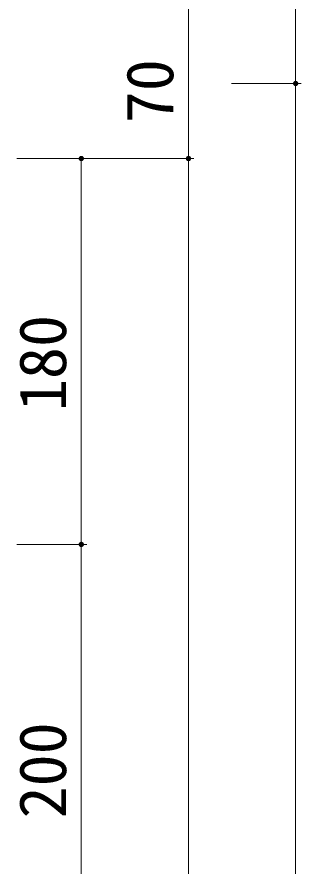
# Model space of a CAD drawing. Units: millimetres on the paper, scale 1:10. Extents: x -5513 to 202, y -3089 to 145.
# Drawn here: x 4 to 17.25, y -38.5 to 1.1 of the extents above; entities that cross this region are included whole.
import ezdxf
from ezdxf.enums import TextEntityAlignment as Align

# ---------------------------------------------------------------- set-up
doc = ezdxf.new("R2010")
doc.units = ezdxf.units.MM
doc.layers.add('0-1_0', color=7, linetype='Continuous', lineweight=13)
doc.styles.add('ＭＳ ゴシック', font='')
doc.styles.get('ＭＳ ゴシック').set_extended_font_data('MS Gothic')

msp = doc.modelspace()

# ---------------------------------------------------------------- linework, layer by layer
at = {"layer": '0-1_0'}
for p, q in [((17, -2), (17, 88)), ((12, -5.5), (12, 1.5)), ((14, -2), (17.25, -2)), ((14, -2), (17.25, -2)), ((17, -92), (17, -2)), ((3.998, -5.5), (7.25, -5.5)), ((4, -5.5), (12.25, -5.5)), ((7, -23.5), (7, -5.5)), ((9, -5.5), (12.25, -5.5)), ((12, -88.5), (12, -5.5)), ((3.998, -23.5), (7.25, -23.5)), ((4, -23.5), (7.25, -23.5)), ((7, -43.5), (7, -23.5))]:
    msp.add_line(p, q, dxfattribs=at)
for points in [[(17.124, -1.983), (16.879, -1.967), (16.875, -1.989)], [(17.124, -1.983), (16.879, -1.967), (16.875, -1.989)], [(17.12, -1.965), (16.887, -1.947), (16.879, -1.967)], [(17.12, -1.965), (16.887, -1.947), (16.879, -1.967)], [(17.12, -1.965), (16.879, -1.967), (17.124, -1.983)], [(17.12, -1.965), (16.879, -1.967), (17.124, -1.983)], [(17.113, -1.946), (16.897, -1.929), (16.887, -1.947)], [(17.113, -1.946), (16.897, -1.929), (16.887, -1.947)], [(17.113, -1.946), (16.887, -1.947), (17.12, -1.965)], [(17.113, -1.946), (16.887, -1.947), (17.12, -1.965)], [(17.102, -1.928), (16.909, -1.914), (16.897, -1.929)], [(17.102, -1.928), (16.909, -1.914), (16.897, -1.929)], [(17.102, -1.928), (16.897, -1.929), (17.113, -1.946)], [(17.102, -1.928), (16.897, -1.929), (17.113, -1.946)], [(17.089, -1.912), (16.923, -1.901), (16.909, -1.914)], [(17.089, -1.912), (16.923, -1.901), (16.909, -1.914)], [(17.089, -1.912), (16.909, -1.914), (17.102, -1.928)], [(17.089, -1.912), (16.909, -1.914), (17.102, -1.928)], [(17.072, -1.898), (16.938, -1.892), (16.923, -1.901)], [(17.072, -1.898), (16.938, -1.892), (16.923, -1.901)], [(17.072, -1.898), (16.923, -1.901), (17.089, -1.912)], [(17.072, -1.898), (16.923, -1.901), (17.089, -1.912)], [(17.053, -1.887), (16.953, -1.884), (16.938, -1.892)], [(17.053, -1.887), (16.953, -1.884), (16.938, -1.892)], [(17.053, -1.887), (16.938, -1.892), (17.072, -1.898)], [(17.053, -1.887), (16.938, -1.892), (17.072, -1.898)], [(17.032, -1.879), (16.971, -1.878), (16.953, -1.884)], [(17.032, -1.879), (16.971, -1.878), (16.953, -1.884)], [(17.032, -1.879), (16.953, -1.884), (17.053, -1.887)], [(17.032, -1.879), (16.953, -1.884), (17.053, -1.887)], [(17.011, -1.875), (16.971, -1.878), (17.032, -1.879)], [(17.011, -1.875), (16.99, -1.875), (16.971, -1.878)], [(17.011, -1.875), (16.971, -1.878), (17.032, -1.879)], [(17.011, -1.875), (16.99, -1.875), (16.971, -1.878)], [(17.124, -1.983), (16.875, -1.989), (17.125, -2)], [(17.124, -1.983), (16.875, -1.989), (17.125, -2)], [(17.125, -2), (16.875, -1.989), (16.875, -2.011)], [(17.125, -2), (16.875, -1.989), (16.875, -2.011)], [(17.125, -2), (16.875, -2.011), (17.124, -2.017)], [(17.125, -2), (16.875, -2.011), (17.124, -2.017)], [(17.124, -2.017), (16.875, -2.011), (16.879, -2.033)], [(17.124, -2.017), (16.875, -2.011), (16.879, -2.033)], [(17.124, -2.017), (16.879, -2.033), (17.12, -2.035)], [(17.124, -2.017), (16.879, -2.033), (17.12, -2.035)], [(17.12, -2.035), (16.879, -2.033), (16.887, -2.053)], [(17.12, -2.035), (16.879, -2.033), (16.887, -2.053)], [(17.12, -2.035), (16.887, -2.053), (17.113, -2.054)], [(17.12, -2.035), (16.887, -2.053), (17.113, -2.054)], [(17.113, -2.054), (16.887, -2.053), (16.897, -2.071)], [(17.113, -2.054), (16.887, -2.053), (16.897, -2.071)], [(17.113, -2.054), (16.897, -2.071), (17.102, -2.072)], [(17.113, -2.054), (16.897, -2.071), (17.102, -2.072)], [(17.102, -2.072), (16.897, -2.071), (16.909, -2.086)], [(17.102, -2.072), (16.897, -2.071), (16.909, -2.086)], [(17.102, -2.072), (16.909, -2.086), (17.089, -2.088)], [(17.102, -2.072), (16.909, -2.086), (17.089, -2.088)], [(17.089, -2.088), (16.909, -2.086), (16.923, -2.099)], [(17.089, -2.088), (16.909, -2.086), (16.923, -2.099)], [(17.089, -2.088), (16.923, -2.099), (17.072, -2.102)], [(17.089, -2.088), (16.923, -2.099), (17.072, -2.102)], [(17.072, -2.102), (16.923, -2.099), (16.938, -2.108)], [(17.072, -2.102), (16.923, -2.099), (16.938, -2.108)], [(17.072, -2.102), (16.938, -2.108), (17.053, -2.113)], [(17.072, -2.102), (16.938, -2.108), (17.053, -2.113)], [(17.053, -2.113), (16.938, -2.108), (16.953, -2.116)], [(17.053, -2.113), (16.938, -2.108), (16.953, -2.116)], [(17.053, -2.113), (16.953, -2.116), (17.032, -2.121)], [(17.053, -2.113), (16.953, -2.116), (17.032, -2.121)], [(17.032, -2.121), (16.953, -2.116), (16.971, -2.122)], [(17.032, -2.121), (16.953, -2.116), (16.971, -2.122)], [(17.032, -2.121), (16.971, -2.122), (17.011, -2.125)], [(17.032, -2.121), (16.971, -2.122), (17.011, -2.125)], [(17.011, -2.125), (16.971, -2.122), (16.99, -2.125)], [(17.011, -2.125), (16.971, -2.122), (16.99, -2.125)], [(7.124, -5.483), (6.879, -5.467), (6.875, -5.489)], [(7.124, -5.483), (6.875, -5.489), (7.125, -5.5)], [(7.125, -5.5), (6.875, -5.489), (6.875, -5.511)], [(7.125, -5.5), (6.875, -5.511), (7.124, -5.517)], [(7.124, -5.517), (6.875, -5.511), (6.879, -5.533)], [(7.12, -5.465), (6.887, -5.447), (6.879, -5.467)], [(7.12, -5.465), (6.879, -5.467), (7.124, -5.483)], [(7.124, -5.517), (6.879, -5.533), (7.12, -5.535)], [(7.12, -5.535), (6.879, -5.533), (6.887, -5.553)], [(7.113, -5.446), (6.897, -5.429), (6.887, -5.447)], [(7.113, -5.446), (6.887, -5.447), (7.12, -5.465)], [(7.12, -5.535), (6.887, -5.553), (7.113, -5.554)], [(7.102, -5.428), (6.909, -5.414), (6.897, -5.429)], [(7.102, -5.428), (6.897, -5.429), (7.113, -5.446)], [(7.089, -5.412), (6.923, -5.401), (6.909, -5.414)], [(7.089, -5.412), (6.909, -5.414), (7.102, -5.428)], [(7.072, -5.398), (6.938, -5.392), (6.923, -5.401)], [(7.072, -5.398), (6.923, -5.401), (7.089, -5.412)], [(7.053, -5.387), (6.953, -5.384), (6.938, -5.392)], [(7.053, -5.387), (6.938, -5.392), (7.072, -5.398)], [(7.032, -5.379), (6.971, -5.378), (6.953, -5.384)], [(7.032, -5.379), (6.953, -5.384), (7.053, -5.387)], [(7.011, -5.375), (6.971, -5.378), (7.032, -5.379)], [(7.011, -5.375), (6.99, -5.375), (6.971, -5.378)], [(12.124, -5.483), (11.879, -5.467), (11.875, -5.489)], [(12.124, -5.483), (11.879, -5.467), (11.875, -5.489)], [(12.124, -5.483), (11.875, -5.489), (12.125, -5.5)], [(12.124, -5.483), (11.875, -5.489), (12.125, -5.5)], [(12.125, -5.5), (11.875, -5.489), (11.875, -5.511)], [(12.125, -5.5), (11.875, -5.489), (11.875, -5.511)], [(12.125, -5.5), (11.875, -5.511), (12.124, -5.517)], [(12.125, -5.5), (11.875, -5.511), (12.124, -5.517)], [(12.124, -5.517), (11.875, -5.511), (11.879, -5.533)], [(12.124, -5.517), (11.875, -5.511), (11.879, -5.533)], [(12.12, -5.465), (11.887, -5.447), (11.879, -5.467)], [(12.12, -5.465), (11.887, -5.447), (11.879, -5.467)], [(12.12, -5.465), (11.879, -5.467), (12.124, -5.483)], [(12.12, -5.465), (11.879, -5.467), (12.124, -5.483)], [(12.124, -5.517), (11.879, -5.533), (12.12, -5.535)], [(12.124, -5.517), (11.879, -5.533), (12.12, -5.535)], [(12.12, -5.535), (11.879, -5.533), (11.887, -5.553)], [(12.12, -5.535), (11.879, -5.533), (11.887, -5.553)], [(12.113, -5.446), (11.897, -5.429), (11.887, -5.447)], [(12.113, -5.446), (11.897, -5.429), (11.887, -5.447)], [(12.113, -5.446), (11.887, -5.447), (12.12, -5.465)], [(12.113, -5.446), (11.887, -5.447), (12.12, -5.465)], [(12.12, -5.535), (11.887, -5.553), (12.113, -5.554)], [(12.12, -5.535), (11.887, -5.553), (12.113, -5.554)], [(12.102, -5.428), (11.909, -5.414), (11.897, -5.429)], [(12.102, -5.428), (11.909, -5.414), (11.897, -5.429)], [(12.102, -5.428), (11.897, -5.429), (12.113, -5.446)], [(12.102, -5.428), (11.897, -5.429), (12.113, -5.446)], [(12.089, -5.412), (11.923, -5.401), (11.909, -5.414)], [(12.089, -5.412), (11.923, -5.401), (11.909, -5.414)], [(12.089, -5.412), (11.909, -5.414), (12.102, -5.428)], [(12.089, -5.412), (11.909, -5.414), (12.102, -5.428)], [(12.072, -5.398), (11.938, -5.392), (11.923, -5.401)], [(12.072, -5.398), (11.938, -5.392), (11.923, -5.401)], [(12.072, -5.398), (11.923, -5.401), (12.089, -5.412)], [(12.072, -5.398), (11.923, -5.401), (12.089, -5.412)], [(12.053, -5.387), (11.953, -5.384), (11.938, -5.392)], [(12.053, -5.387), (11.953, -5.384), (11.938, -5.392)], [(12.053, -5.387), (11.938, -5.392), (12.072, -5.398)], [(12.053, -5.387), (11.938, -5.392), (12.072, -5.398)], [(12.032, -5.379), (11.971, -5.378), (11.953, -5.384)], [(12.032, -5.379), (11.971, -5.378), (11.953, -5.384)], [(12.032, -5.379), (11.953, -5.384), (12.053, -5.387)], [(12.032, -5.379), (11.953, -5.384), (12.053, -5.387)], [(12.011, -5.375), (11.971, -5.378), (12.032, -5.379)], [(12.011, -5.375), (11.99, -5.375), (11.971, -5.378)], [(12.011, -5.375), (11.971, -5.378), (12.032, -5.379)], [(12.011, -5.375), (11.99, -5.375), (11.971, -5.378)], [(7.113, -5.554), (6.887, -5.553), (6.897, -5.571)], [(7.113, -5.554), (6.897, -5.571), (7.102, -5.572)], [(7.102, -5.572), (6.897, -5.571), (6.909, -5.586)], [(7.102, -5.572), (6.909, -5.586), (7.089, -5.588)], [(7.089, -5.588), (6.909, -5.586), (6.923, -5.599)], [(7.089, -5.588), (6.923, -5.599), (7.072, -5.602)], [(7.072, -5.602), (6.923, -5.599), (6.938, -5.608)], [(7.072, -5.602), (6.938, -5.608), (7.053, -5.613)], [(7.053, -5.613), (6.938, -5.608), (6.953, -5.616)], [(7.053, -5.613), (6.953, -5.616), (7.032, -5.621)], [(7.032, -5.621), (6.953, -5.616), (6.971, -5.622)], [(7.032, -5.621), (6.971, -5.622), (7.011, -5.625)], [(7.011, -5.625), (6.971, -5.622), (6.99, -5.625)], [(12.113, -5.554), (11.887, -5.553), (11.897, -5.571)], [(12.113, -5.554), (11.887, -5.553), (11.897, -5.571)], [(12.113, -5.554), (11.897, -5.571), (12.102, -5.572)], [(12.113, -5.554), (11.897, -5.571), (12.102, -5.572)], [(12.102, -5.572), (11.897, -5.571), (11.909, -5.586)], [(12.102, -5.572), (11.897, -5.571), (11.909, -5.586)], [(12.102, -5.572), (11.909, -5.586), (12.089, -5.588)], [(12.102, -5.572), (11.909, -5.586), (12.089, -5.588)], [(12.089, -5.588), (11.909, -5.586), (11.923, -5.599)], [(12.089, -5.588), (11.909, -5.586), (11.923, -5.599)], [(12.089, -5.588), (11.923, -5.599), (12.072, -5.602)], [(12.089, -5.588), (11.923, -5.599), (12.072, -5.602)], [(12.072, -5.602), (11.923, -5.599), (11.938, -5.608)], [(12.072, -5.602), (11.923, -5.599), (11.938, -5.608)], [(12.072, -5.602), (11.938, -5.608), (12.053, -5.613)], [(12.072, -5.602), (11.938, -5.608), (12.053, -5.613)], [(12.053, -5.613), (11.938, -5.608), (11.953, -5.616)], [(12.053, -5.613), (11.938, -5.608), (11.953, -5.616)], [(12.053, -5.613), (11.953, -5.616), (12.032, -5.621)], [(12.053, -5.613), (11.953, -5.616), (12.032, -5.621)], [(12.032, -5.621), (11.953, -5.616), (11.971, -5.622)], [(12.032, -5.621), (11.953, -5.616), (11.971, -5.622)], [(12.032, -5.621), (11.971, -5.622), (12.011, -5.625)], [(12.032, -5.621), (11.971, -5.622), (12.011, -5.625)], [(12.011, -5.625), (11.971, -5.622), (11.99, -5.625)], [(12.011, -5.625), (11.971, -5.622), (11.99, -5.625)], [(7.124, -23.483), (6.879, -23.467), (6.875, -23.489)], [(7.124, -23.483), (6.879, -23.467), (6.875, -23.489)], [(7.124, -23.483), (6.875, -23.489), (7.125, -23.5)], [(7.124, -23.483), (6.875, -23.489), (7.125, -23.5)], [(7.125, -23.5), (6.875, -23.489), (6.875, -23.511)], [(7.125, -23.5), (6.875, -23.489), (6.875, -23.511)], [(7.125, -23.5), (6.875, -23.511), (7.124, -23.517)], [(7.125, -23.5), (6.875, -23.511), (7.124, -23.517)], [(7.124, -23.517), (6.875, -23.511), (6.879, -23.533)], [(7.124, -23.517), (6.875, -23.511), (6.879, -23.533)], [(7.12, -23.465), (6.887, -23.447), (6.879, -23.467)], [(7.12, -23.465), (6.887, -23.447), (6.879, -23.467)], [(7.12, -23.465), (6.879, -23.467), (7.124, -23.483)], [(7.12, -23.465), (6.879, -23.467), (7.124, -23.483)], [(7.124, -23.517), (6.879, -23.533), (7.12, -23.535)], [(7.124, -23.517), (6.879, -23.533), (7.12, -23.535)], [(7.12, -23.535), (6.879, -23.533), (6.887, -23.553)], [(7.12, -23.535), (6.879, -23.533), (6.887, -23.553)], [(7.113, -23.446), (6.897, -23.429), (6.887, -23.447)], [(7.113, -23.446), (6.897, -23.429), (6.887, -23.447)], [(7.113, -23.446), (6.887, -23.447), (7.12, -23.465)], [(7.113, -23.446), (6.887, -23.447), (7.12, -23.465)], [(7.12, -23.535), (6.887, -23.553), (7.113, -23.554)], [(7.12, -23.535), (6.887, -23.553), (7.113, -23.554)], [(7.113, -23.554), (6.887, -23.553), (6.897, -23.571)], [(7.113, -23.554), (6.887, -23.553), (6.897, -23.571)], [(7.102, -23.428), (6.909, -23.414), (6.897, -23.429)], [(7.102, -23.428), (6.909, -23.414), (6.897, -23.429)], [(7.102, -23.428), (6.897, -23.429), (7.113, -23.446)], [(7.102, -23.428), (6.897, -23.429), (7.113, -23.446)], [(7.113, -23.554), (6.897, -23.571), (7.102, -23.572)], [(7.113, -23.554), (6.897, -23.571), (7.102, -23.572)], [(7.102, -23.572), (6.897, -23.571), (6.909, -23.586)], [(7.102, -23.572), (6.897, -23.571), (6.909, -23.586)], [(7.089, -23.412), (6.923, -23.401), (6.909, -23.414)], [(7.089, -23.412), (6.923, -23.401), (6.909, -23.414)], [(7.089, -23.412), (6.909, -23.414), (7.102, -23.428)], [(7.089, -23.412), (6.909, -23.414), (7.102, -23.428)], [(7.102, -23.572), (6.909, -23.586), (7.089, -23.588)], [(7.102, -23.572), (6.909, -23.586), (7.089, -23.588)], [(7.089, -23.588), (6.909, -23.586), (6.923, -23.599)], [(7.089, -23.588), (6.909, -23.586), (6.923, -23.599)], [(7.072, -23.398), (6.938, -23.392), (6.923, -23.401)], [(7.072, -23.398), (6.938, -23.392), (6.923, -23.401)], [(7.072, -23.398), (6.923, -23.401), (7.089, -23.412)], [(7.072, -23.398), (6.923, -23.401), (7.089, -23.412)], [(7.089, -23.588), (6.923, -23.599), (7.072, -23.602)], [(7.089, -23.588), (6.923, -23.599), (7.072, -23.602)], [(7.072, -23.602), (6.923, -23.599), (6.938, -23.608)], [(7.072, -23.602), (6.923, -23.599), (6.938, -23.608)], [(7.053, -23.387), (6.953, -23.384), (6.938, -23.392)], [(7.053, -23.387), (6.953, -23.384), (6.938, -23.392)], [(7.053, -23.387), (6.938, -23.392), (7.072, -23.398)], [(7.053, -23.387), (6.938, -23.392), (7.072, -23.398)], [(7.072, -23.602), (6.938, -23.608), (7.053, -23.613)], [(7.072, -23.602), (6.938, -23.608), (7.053, -23.613)], [(7.053, -23.613), (6.938, -23.608), (6.953, -23.616)], [(7.053, -23.613), (6.938, -23.608), (6.953, -23.616)], [(7.032, -23.379), (6.971, -23.378), (6.953, -23.384)], [(7.032, -23.379), (6.971, -23.378), (6.953, -23.384)], [(7.032, -23.379), (6.953, -23.384), (7.053, -23.387)], [(7.032, -23.379), (6.953, -23.384), (7.053, -23.387)], [(7.053, -23.613), (6.953, -23.616), (7.032, -23.621)], [(7.053, -23.613), (6.953, -23.616), (7.032, -23.621)], [(7.032, -23.621), (6.953, -23.616), (6.971, -23.622)], [(7.032, -23.621), (6.953, -23.616), (6.971, -23.622)], [(7.011, -23.375), (6.971, -23.378), (7.032, -23.379)], [(7.011, -23.375), (6.99, -23.375), (6.971, -23.378)], [(7.011, -23.375), (6.971, -23.378), (7.032, -23.379)], [(7.011, -23.375), (6.99, -23.375), (6.971, -23.378)], [(7.032, -23.621), (6.971, -23.622), (7.011, -23.625)], [(7.032, -23.621), (6.971, -23.622), (7.011, -23.625)], [(7.011, -23.625), (6.971, -23.622), (6.99, -23.625)], [(7.011, -23.625), (6.971, -23.622), (6.99, -23.625)]]:
    msp.add_solid(points, dxfattribs=at)

# ---------------------------------------------------------------- texts
at = {"layer": '0-1_0', "style": 'ＭＳ ゴシック'}
for s, p in [('70', (11.95, -3.855)), ('180', (6.95, -17.283)), ('200', (6.95, -36.283))]:
    msp.add_text(s, height=2.199, rotation=90, dxfattribs=at).set_placement(p, align=Align.BOTTOM_LEFT)

doc.saveas('drawing.dxf')
